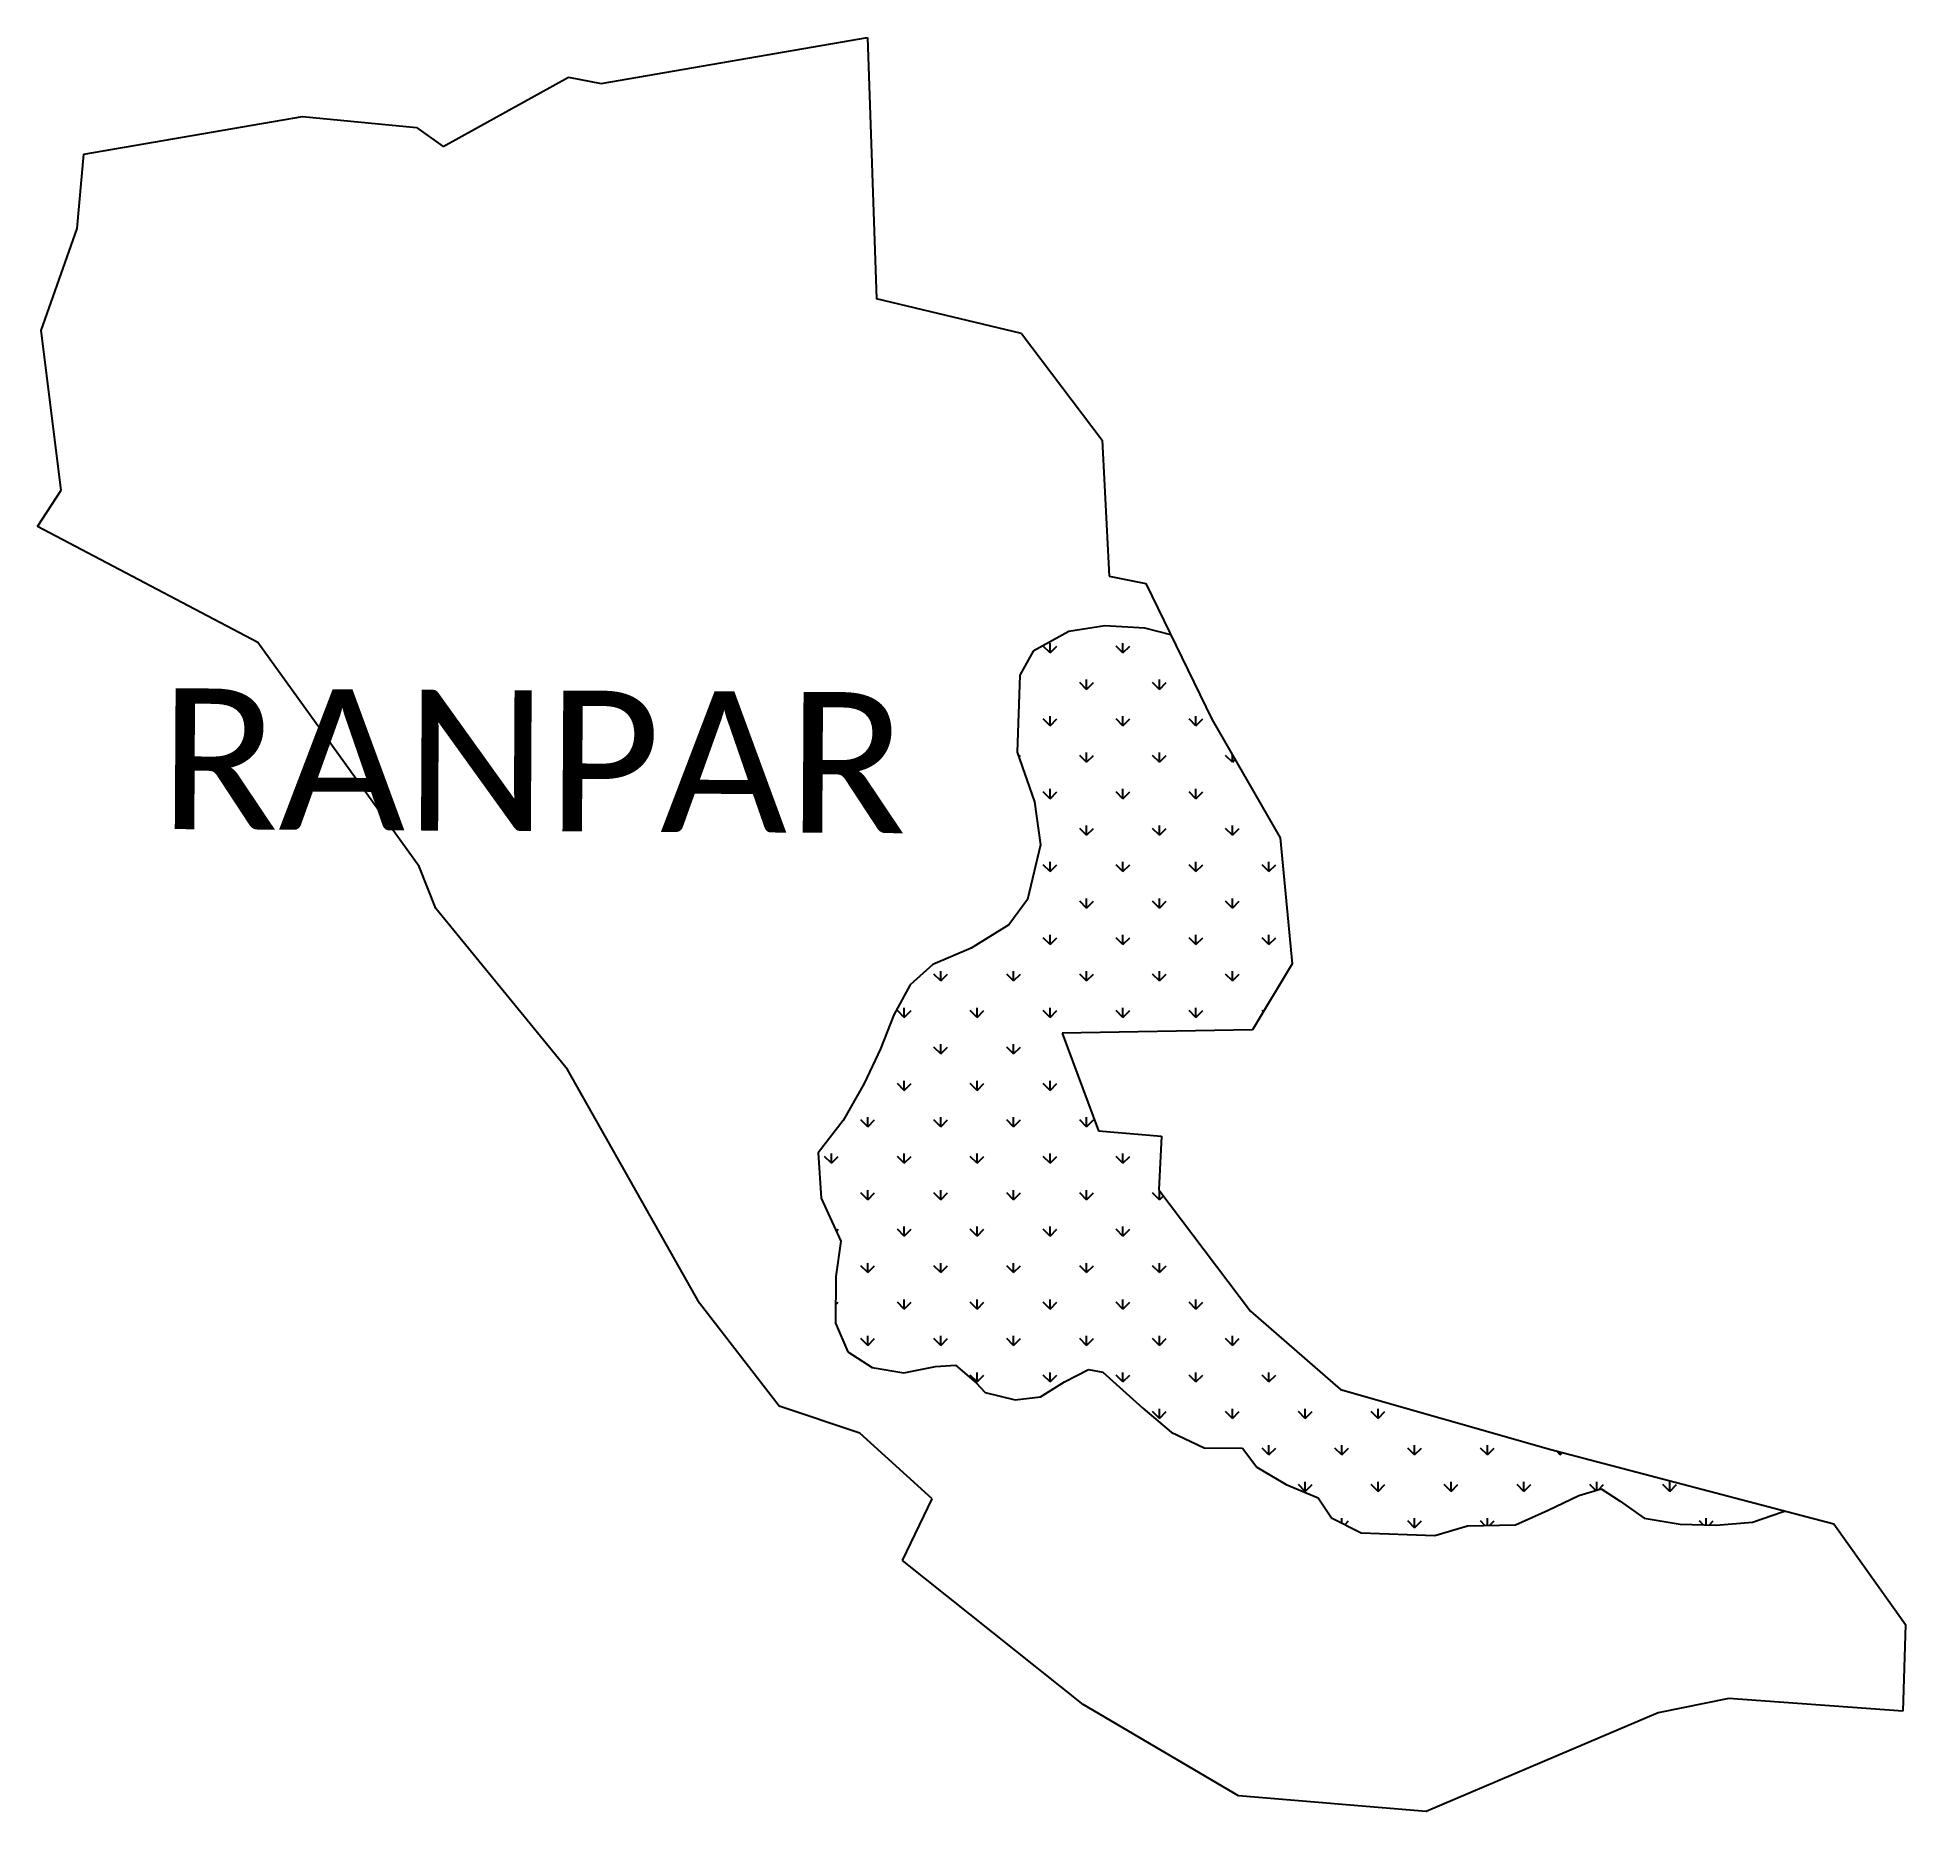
# Model space of a CAD drawing. Header units: metres. Extents: x 318607 to 319988, y 1868079 to 1869390.
import ezdxf

# ---------------------------------------------------------------- set-up
doc = ezdxf.new("R2010")
doc.units = ezdxf.units.M
for name, color, linetype in [('MANGROOVES', 112, 'Continuous'), ('village', 3, 'Continuous'), ('VILLAGE NAME', 250, 'Continuous')]:
    doc.layers.add(name, color=color, linetype=linetype)
doc.styles.add('MtXpl_Calibri', font='calibri.ttf')

msp = doc.modelspace()

# ---------------------------------------------------------------- linework, layer by layer
at = {"color": 3}
msp.add_line((319334.7, 1869170.9), (319227.6, 1869196.7), dxfattribs=at)
at = {"layer": 'MANGROOVES'}
for p, q in [((319396.4, 1868954.9), (319369.7, 1868950.8)), ((319425.8, 1868953.3), (319396.4, 1868954.9)), ((319445.1, 1868948.3), (319425.8, 1868953.3)), ((319369.7, 1868950.8), (319343.3, 1868936.2)), ((319343.3, 1868936.2), (319333.5, 1868918.6)), ((319333.5, 1868918.6), (319331.5, 1868861.7)), ((319331.5, 1868861.7), (319344.4, 1868824.9)), ((319344.4, 1868824.9), (319348.9, 1868793.2)), ((319348.9, 1868793.2), (319339.3, 1868752.6)), ((319339.3, 1868752.6), (319325.5, 1868734.1)), ((319325.5, 1868734.1), (319297.6, 1868716.7)), ((319269.1, 1868704.6), (319252.5, 1868689.6)), ((319297.6, 1868716.7), (319269.1, 1868704.6)), ((319252.5, 1868689.6), (319240.4, 1868667.4)), ((319240.4, 1868667.4), (319230.6, 1868642.3)), ((319230.6, 1868642.3), (319218.5, 1868616.7)), ((319218.5, 1868616.7), (319202.9, 1868589.5)), ((319202.9, 1868589.5), (319184.5, 1868565.5)), ((319184.5, 1868565.5), (319186.7, 1868532)), ((319186.7, 1868532), (319201.2, 1868500.2)), ((319201.2, 1868500.2), (319197.5, 1868474.2)), ((319197.5, 1868474.2), (319197.3, 1868439.7)), ((319197.3, 1868439.7), (319206.5, 1868418.4)), ((319206.5, 1868418.4), (319224.4, 1868406.8)), ((319224.4, 1868406.8), (319247.8, 1868403)), ((319247.8, 1868403), (319271.2, 1868407.6)), ((319271.2, 1868407.6), (319286, 1868408.6)), ((319286, 1868408.6), (319301.2, 1868395.5)), ((319366.5, 1868396.3), (319384.3, 1868405.5)), ((319384.3, 1868405.5), (319394.8, 1868403.5)), ((319394.8, 1868403.5), (319424.4, 1868376.9)), ((319301.2, 1868395.5), (319307.9, 1868388.4)), ((319307.9, 1868388.4), (319330, 1868382.9)), ((319348.8, 1868385.1), (319366.5, 1868396.3)), ((319330, 1868382.9), (319348.8, 1868385.1)), ((319424.4, 1868376.9), (319445.4, 1868359.1)), ((319445.4, 1868359.1), (319469.8, 1868347.5)), ((319469.8, 1868347.5), (319498.1, 1868347.3)), ((319498.1, 1868347.3), (319508.7, 1868333.3)), ((319508.7, 1868333.3), (319530.4, 1868320.5)), ((319530.4, 1868320.5), (319554, 1868310.5)), ((319746.6, 1868312.4), (319763.3, 1868317.2)), ((319763.3, 1868317.2), (319777.3, 1868308)), ((319554, 1868310.5), (319563.8, 1868295.9)), ((319724.1, 1868301.4), (319746.6, 1868312.4)), ((319777.3, 1868308), (319795, 1868295.5)), ((319563.8, 1868295.9), (319585.9, 1868284.8)), ((319640.2, 1868282.7), (319664.5, 1868290)), ((319664.5, 1868290), (319699.8, 1868290.6)), ((319699.8, 1868290.6), (319724.1, 1868301.4)), ((319795, 1868295.5), (319821.6, 1868291)), ((319821.6, 1868291), (319848.1, 1868290.4)), ((319848.1, 1868290.4), (319875.1, 1868292.5)), ((319875.1, 1868292.5), (319897.1, 1868300.2)), ((319897.1, 1868300.2), (319899.4, 1868300.7)), ((319585.9, 1868284.8), (319640.2, 1868282.7))]:
    msp.add_line(p, q, dxfattribs=at)
at = {"layer": 'MANGROOVES', "linetype": 'Continuous'}
for p, q in [((319355.9, 1868935), (319350.8, 1868940)), ((319355.9, 1868935), (319355.9, 1868942.1)), ((319355.9, 1868935), (319360.9, 1868940)), ((319409.7, 1868935), (319404.7, 1868940)), ((319409.7, 1868935), (319409.7, 1868942.1)), ((319409.7, 1868935), (319414.8, 1868940)), ((319333.3, 1868912.4), (319334, 1868913.1)), ((319382.8, 1868908), (319377.8, 1868913.1)), ((319382.8, 1868908), (319382.8, 1868915.2)), ((319382.8, 1868908), (319387.9, 1868913.1)), ((319436.7, 1868908), (319431.6, 1868913.1)), ((319436.7, 1868908), (319436.7, 1868915.2)), ((319436.7, 1868908), (319441.7, 1868913.1)), ((319355.9, 1868881.1), (319350.8, 1868886.2)), ((319355.9, 1868881.1), (319355.9, 1868888.2)), ((319355.9, 1868881.1), (319360.9, 1868886.2)), ((319409.7, 1868881.1), (319404.7, 1868886.2)), ((319409.7, 1868881.1), (319409.7, 1868888.2)), ((319409.7, 1868881.1), (319414.8, 1868886.2)), ((319463.6, 1868881.1), (319458.6, 1868886.2)), ((319463.6, 1868881.1), (319463.6, 1868888.2)), ((319463.6, 1868881.1), (319468.7, 1868886.2)), ((319332.8, 1868858.1), (319334, 1868859.2)), ((319382.8, 1868854.2), (319377.8, 1868859.2)), ((319382.8, 1868854.2), (319382.8, 1868861.3)), ((319382.8, 1868854.2), (319387.9, 1868859.2)), ((319436.7, 1868854.2), (319431.6, 1868859.2)), ((319436.7, 1868854.2), (319436.7, 1868861.3)), ((319436.7, 1868854.2), (319441.7, 1868859.2)), ((319490.6, 1868854.2), (319485.5, 1868859.2)), ((319490.6, 1868854.2), (319490.6, 1868859.5)), ((319490.6, 1868854.2), (319492.5, 1868856.1)), ((319355.9, 1868827.2), (319350.8, 1868832.3)), ((319355.9, 1868827.2), (319355.9, 1868834.4)), ((319355.9, 1868827.2), (319360.9, 1868832.3)), ((319409.7, 1868827.2), (319404.7, 1868832.3)), ((319409.7, 1868827.2), (319409.7, 1868834.4)), ((319409.7, 1868827.2), (319414.8, 1868832.3)), ((319463.6, 1868827.2), (319458.6, 1868832.3)), ((319463.6, 1868827.2), (319463.6, 1868834.4)), ((319463.6, 1868827.2), (319468.7, 1868832.3)), ((319382.8, 1868800.3), (319377.8, 1868805.3)), ((319382.8, 1868800.3), (319382.8, 1868807.4)), ((319382.8, 1868800.3), (319387.9, 1868805.3)), ((319436.7, 1868800.3), (319431.6, 1868805.3)), ((319436.7, 1868800.3), (319436.7, 1868807.4)), ((319436.7, 1868800.3), (319441.7, 1868805.3)), ((319490.6, 1868800.3), (319485.5, 1868805.3)), ((319490.6, 1868800.3), (319490.6, 1868807.4)), ((319490.6, 1868800.3), (319495.6, 1868805.3)), ((319355.9, 1868773.3), (319350.8, 1868778.4)), ((319355.9, 1868773.3), (319355.9, 1868780.5)), ((319355.9, 1868773.3), (319360.9, 1868778.4)), ((319409.7, 1868773.3), (319404.7, 1868778.4)), ((319409.7, 1868773.3), (319409.7, 1868780.5)), ((319409.7, 1868773.3), (319414.8, 1868778.4)), ((319463.6, 1868773.3), (319458.6, 1868778.4)), ((319463.6, 1868773.3), (319463.6, 1868780.5)), ((319463.6, 1868773.3), (319468.7, 1868778.4)), ((319517.5, 1868773.3), (319512.5, 1868778.4)), ((319517.5, 1868773.3), (319517.5, 1868780.5)), ((319517.5, 1868773.3), (319522.6, 1868778.4)), ((319382.8, 1868746.4), (319377.8, 1868751.4)), ((319382.8, 1868746.4), (319382.8, 1868753.5)), ((319382.8, 1868746.4), (319387.9, 1868751.4)), ((319436.7, 1868746.4), (319431.6, 1868751.4)), ((319436.7, 1868746.4), (319436.7, 1868753.5)), ((319436.7, 1868746.4), (319441.7, 1868751.4)), ((319490.6, 1868746.4), (319485.5, 1868751.4)), ((319490.6, 1868746.4), (319490.6, 1868753.5)), ((319490.6, 1868746.4), (319495.6, 1868751.4)), ((319355.9, 1868719.5), (319350.8, 1868724.5)), ((319355.9, 1868719.5), (319355.9, 1868726.6)), ((319355.9, 1868719.5), (319360.9, 1868724.5)), ((319409.7, 1868719.5), (319404.7, 1868724.5)), ((319409.7, 1868719.5), (319409.7, 1868726.6)), ((319409.7, 1868719.5), (319414.8, 1868724.5)), ((319463.6, 1868719.5), (319458.6, 1868724.5)), ((319463.6, 1868719.5), (319463.6, 1868726.6)), ((319463.6, 1868719.5), (319468.7, 1868724.5)), ((319517.5, 1868719.5), (319512.5, 1868724.5)), ((319517.5, 1868719.5), (319517.5, 1868726.6)), ((319517.5, 1868719.5), (319522.6, 1868724.5)), ((319275, 1868692.5), (319270, 1868697.6)), ((319275, 1868692.5), (319275, 1868699.7)), ((319275, 1868692.5), (319280.1, 1868697.6)), ((319328.9, 1868692.5), (319323.9, 1868697.6)), ((319328.9, 1868692.5), (319328.9, 1868699.7)), ((319328.9, 1868692.5), (319334, 1868697.6)), ((319382.8, 1868692.5), (319377.8, 1868697.6)), ((319382.8, 1868692.5), (319382.8, 1868699.7)), ((319382.8, 1868692.5), (319387.9, 1868697.6)), ((319436.7, 1868692.5), (319431.6, 1868697.6)), ((319436.7, 1868692.5), (319436.7, 1868699.7)), ((319436.7, 1868692.5), (319441.7, 1868697.6)), ((319490.6, 1868692.5), (319485.5, 1868697.6)), ((319490.6, 1868692.5), (319490.6, 1868699.7)), ((319490.6, 1868692.5), (319495.6, 1868697.6)), ((319248.1, 1868665.6), (319243.1, 1868670.6)), ((319248.1, 1868665.6), (319248.1, 1868672.7)), ((319248.1, 1868665.6), (319253.2, 1868670.6)), ((319302, 1868665.6), (319296.9, 1868670.6)), ((319302, 1868665.6), (319302, 1868672.7)), ((319302, 1868665.6), (319307, 1868670.6)), ((319355.9, 1868665.6), (319350.8, 1868670.6)), ((319355.9, 1868665.6), (319355.9, 1868672.7)), ((319355.9, 1868665.6), (319360.9, 1868670.6)), ((319409.7, 1868665.6), (319404.7, 1868670.6)), ((319409.7, 1868665.6), (319409.7, 1868672.7)), ((319409.7, 1868665.6), (319414.8, 1868670.6)), ((319463.6, 1868665.6), (319458.6, 1868670.6)), ((319463.6, 1868665.6), (319463.6, 1868672.7)), ((319463.6, 1868665.6), (319468.7, 1868670.6)), ((319513.5, 1868669.6), (319512.5, 1868670.6)), ((319275, 1868638.6), (319270, 1868643.7)), ((319275, 1868638.6), (319275, 1868645.8)), ((319275, 1868638.6), (319280.1, 1868643.7)), ((319328.9, 1868638.6), (319323.9, 1868643.7)), ((319328.9, 1868638.6), (319328.9, 1868645.8)), ((319328.9, 1868638.6), (319334, 1868643.7)), ((319248.1, 1868611.7), (319243.1, 1868616.7)), ((319248.1, 1868611.7), (319248.1, 1868618.8)), ((319248.1, 1868611.7), (319253.2, 1868616.7)), ((319302, 1868611.7), (319296.9, 1868616.7)), ((319302, 1868611.7), (319302, 1868618.8)), ((319302, 1868611.7), (319307, 1868616.7)), ((319355.9, 1868611.7), (319350.8, 1868616.7)), ((319355.9, 1868611.7), (319355.9, 1868618.8)), ((319355.9, 1868611.7), (319360.9, 1868616.7)), ((319221.2, 1868584.8), (319216.1, 1868589.8)), ((319221.2, 1868584.8), (319221.2, 1868591.9)), ((319221.2, 1868584.8), (319226.2, 1868589.8)), ((319275, 1868584.8), (319270, 1868589.8)), ((319275, 1868584.8), (319275, 1868591.9)), ((319275, 1868584.8), (319280.1, 1868589.8)), ((319328.9, 1868584.8), (319323.9, 1868589.8)), ((319328.9, 1868584.8), (319328.9, 1868591.9)), ((319328.9, 1868584.8), (319334, 1868589.8)), ((319382.8, 1868584.8), (319377.8, 1868589.8)), ((319382.8, 1868584.8), (319382.8, 1868591.9)), ((319382.8, 1868584.8), (319387.9, 1868589.8)), ((319194.2, 1868557.8), (319189.2, 1868562.9)), ((319194.2, 1868557.8), (319194.2, 1868565)), ((319194.2, 1868557.8), (319199.3, 1868562.9)), ((319248.1, 1868557.8), (319243.1, 1868562.9)), ((319248.1, 1868557.8), (319248.1, 1868565)), ((319248.1, 1868557.8), (319253.2, 1868562.9)), ((319302, 1868557.8), (319296.9, 1868562.9)), ((319302, 1868557.8), (319302, 1868565)), ((319302, 1868557.8), (319307, 1868562.9)), ((319355.9, 1868557.8), (319350.8, 1868562.9)), ((319355.9, 1868557.8), (319355.9, 1868565)), ((319355.9, 1868557.8), (319360.9, 1868562.9)), ((319409.7, 1868557.8), (319404.7, 1868562.9)), ((319409.7, 1868557.8), (319409.7, 1868565)), ((319409.7, 1868557.8), (319414.8, 1868562.9)), ((319221.2, 1868530.9), (319221.2, 1868538)), ((319275, 1868530.9), (319275, 1868538)), ((319328.9, 1868530.9), (319328.9, 1868538)), ((319382.8, 1868530.9), (319382.8, 1868538)), ((319221.2, 1868530.9), (319216.1, 1868535.9)), ((319221.2, 1868530.9), (319226.2, 1868535.9)), ((319275, 1868530.9), (319270, 1868535.9)), ((319275, 1868530.9), (319280.1, 1868535.9)), ((319328.9, 1868530.9), (319323.9, 1868535.9)), ((319328.9, 1868530.9), (319334, 1868535.9)), ((319382.8, 1868530.9), (319377.8, 1868535.9)), ((319382.8, 1868530.9), (319387.9, 1868535.9)), ((319436.7, 1868530.9), (319431.6, 1868535.9)), ((319436.7, 1868530.9), (319436.7, 1868537.6)), ((319436.7, 1868530.9), (319439.6, 1868533.8)), ((319248.1, 1868503.9), (319248.1, 1868511.1)), ((319302, 1868503.9), (319302, 1868511.1)), ((319355.9, 1868503.9), (319355.9, 1868511.1)), ((319409.7, 1868503.9), (319409.7, 1868511.1)), ((319197.9, 1868507.6), (319199.3, 1868509)), ((319248.1, 1868503.9), (319243.1, 1868509)), ((319248.1, 1868503.9), (319253.2, 1868509)), ((319302, 1868503.9), (319296.9, 1868509)), ((319302, 1868503.9), (319307, 1868509)), ((319355.9, 1868503.9), (319350.8, 1868509)), ((319355.9, 1868503.9), (319360.9, 1868509)), ((319409.7, 1868503.9), (319404.7, 1868509)), ((319409.7, 1868503.9), (319414.8, 1868509)), ((319221.2, 1868477), (319221.2, 1868484.1)), ((319275, 1868477), (319275, 1868484.1)), ((319328.9, 1868477), (319328.9, 1868484.1)), ((319382.8, 1868477), (319382.8, 1868484.1)), ((319436.7, 1868477), (319436.7, 1868484.1)), ((319221.2, 1868477), (319216.1, 1868482)), ((319221.2, 1868477), (319226.2, 1868482)), ((319275, 1868477), (319270, 1868482)), ((319275, 1868477), (319280.1, 1868482)), ((319328.9, 1868477), (319323.9, 1868482)), ((319328.9, 1868477), (319334, 1868482)), ((319382.8, 1868477), (319377.8, 1868482)), ((319382.8, 1868477), (319387.9, 1868482)), ((319436.7, 1868477), (319431.6, 1868482)), ((319436.7, 1868477), (319441.7, 1868482)), ((319197.3, 1868453.2), (319199.3, 1868455.1)), ((319248.1, 1868450), (319243.1, 1868455.1)), ((319248.1, 1868450), (319248.1, 1868457.2)), ((319248.1, 1868450), (319253.2, 1868455.1)), ((319302, 1868450), (319296.9, 1868455.1)), ((319302, 1868450), (319302, 1868457.2)), ((319302, 1868450), (319307, 1868455.1)), ((319355.9, 1868450), (319350.8, 1868455.1)), ((319355.9, 1868450), (319355.9, 1868457.2)), ((319355.9, 1868450), (319360.9, 1868455.1)), ((319409.7, 1868450), (319404.7, 1868455.1)), ((319409.7, 1868450), (319409.7, 1868457.2)), ((319409.7, 1868450), (319414.8, 1868455.1)), ((319463.6, 1868450), (319458.6, 1868455.1)), ((319463.6, 1868450), (319463.6, 1868457.2)), ((319463.6, 1868450), (319468.7, 1868455.1)), ((319221.2, 1868423.1), (319216.1, 1868428.2)), ((319221.2, 1868423.1), (319221.2, 1868430.3)), ((319221.2, 1868423.1), (319226.2, 1868428.2)), ((319275, 1868423.1), (319270, 1868428.2)), ((319275, 1868423.1), (319275, 1868430.3)), ((319275, 1868423.1), (319280.1, 1868428.2)), ((319328.9, 1868423.1), (319323.9, 1868428.2)), ((319328.9, 1868423.1), (319328.9, 1868430.3)), ((319328.9, 1868423.1), (319334, 1868428.2)), ((319382.8, 1868423.1), (319377.8, 1868428.2)), ((319382.8, 1868423.1), (319382.8, 1868430.3)), ((319382.8, 1868423.1), (319387.9, 1868428.2)), ((319436.7, 1868423.1), (319431.6, 1868428.2)), ((319436.7, 1868423.1), (319436.7, 1868430.3)), ((319436.7, 1868423.1), (319441.7, 1868428.2)), ((319490.6, 1868423.1), (319485.5, 1868428.2)), ((319490.6, 1868423.1), (319490.6, 1868430.3)), ((319490.6, 1868423.1), (319495.6, 1868428.2)), ((319248.1, 1868403.1), (319248.1, 1868403.3)), ((319302, 1868396.2), (319296.9, 1868401.2)), ((319302, 1868396.2), (319302, 1868403.3)), ((319302, 1868396.2), (319307, 1868401.2)), ((319355.9, 1868396.2), (319350.8, 1868401.2)), ((319355.9, 1868396.2), (319355.9, 1868403.3)), ((319355.9, 1868396.2), (319360.9, 1868401.2)), ((319409.7, 1868396.2), (319404.7, 1868401.2)), ((319409.7, 1868396.2), (319409.7, 1868403.3)), ((319409.7, 1868396.2), (319414.8, 1868401.2)), ((319463.6, 1868396.2), (319458.6, 1868401.2)), ((319463.6, 1868396.2), (319463.6, 1868403.3)), ((319463.6, 1868396.2), (319468.7, 1868401.2)), ((319517.5, 1868396.2), (319512.5, 1868401.2)), ((319517.5, 1868396.2), (319517.5, 1868403.3)), ((319517.5, 1868396.2), (319522.6, 1868401.2)), ((319436.7, 1868369.2), (319431.6, 1868374.3)), ((319436.7, 1868369.2), (319436.7, 1868376.4)), ((319436.7, 1868369.2), (319441.7, 1868374.3)), ((319490.6, 1868369.2), (319485.5, 1868374.3)), ((319490.6, 1868369.2), (319490.6, 1868376.4)), ((319490.6, 1868369.2), (319495.6, 1868374.3)), ((319544.5, 1868369.2), (319539.4, 1868374.3)), ((319544.5, 1868369.2), (319544.5, 1868376.4)), ((319544.5, 1868369.2), (319549.5, 1868374.3)), ((319598.3, 1868369.2), (319593.3, 1868374.3)), ((319598.3, 1868369.2), (319598.3, 1868376.4)), ((319598.3, 1868369.2), (319603.4, 1868374.3)), ((319517.5, 1868342.3), (319512.5, 1868347.3)), ((319517.5, 1868342.3), (319517.5, 1868349.4)), ((319517.5, 1868342.3), (319522.6, 1868347.3)), ((319571.4, 1868342.3), (319566.3, 1868347.3)), ((319571.4, 1868342.3), (319571.4, 1868349.4)), ((319571.4, 1868342.3), (319576.4, 1868347.3)), ((319625.3, 1868342.3), (319620.2, 1868347.3)), ((319625.3, 1868342.3), (319625.3, 1868349.4)), ((319625.3, 1868342.3), (319630.3, 1868347.3)), ((319679.2, 1868342.3), (319674.1, 1868347.3)), ((319679.2, 1868342.3), (319679.2, 1868349.4)), ((319679.2, 1868342.3), (319684.2, 1868347.3)), ((319733, 1868342.3), (319730.1, 1868345.2)), ((319733, 1868342.3), (319733, 1868344.4)), ((319733, 1868342.3), (319734.7, 1868344)), ((319544.5, 1868315.3), (319539.4, 1868320.4)), ((319544.5, 1868315.3), (319544.5, 1868322.5)), ((319544.5, 1868315.3), (319549.5, 1868320.4)), ((319598.3, 1868315.3), (319593.3, 1868320.4)), ((319598.3, 1868315.3), (319598.3, 1868322.5)), ((319598.3, 1868315.3), (319603.4, 1868320.4)), ((319652.2, 1868315.3), (319647.2, 1868320.4)), ((319652.2, 1868315.3), (319652.2, 1868322.5)), ((319652.2, 1868315.3), (319657.3, 1868320.4)), ((319706.1, 1868315.3), (319701, 1868320.4)), ((319706.1, 1868315.3), (319706.1, 1868322.5)), ((319706.1, 1868315.3), (319711.1, 1868320.4)), ((319759.3, 1868316.1), (319754.9, 1868320.4)), ((319760, 1868316.3), (319760, 1868322.5)), ((319761.3, 1868316.6), (319765, 1868320.4)), ((319813.9, 1868315.3), (319808.8, 1868320.4)), ((319813.9, 1868315.3), (319813.9, 1868322.5)), ((319813.9, 1868315.3), (319818.9, 1868320.4)), ((319571.4, 1868292.1), (319571.4, 1868295.5)), ((319573.9, 1868290.9), (319576.4, 1868293.5)), ((319625.3, 1868288.4), (319620.2, 1868293.5)), ((319625.3, 1868288.4), (319625.3, 1868295.5)), ((319625.3, 1868288.4), (319630.3, 1868293.5)), ((319677.3, 1868290.2), (319674.1, 1868293.5)), ((319679.2, 1868290.3), (319679.2, 1868295.5)), ((319681, 1868290.3), (319684.2, 1868293.5)), ((319838.6, 1868290.6), (319835.8, 1868293.5)), ((319840.8, 1868290.5), (319840.8, 1868295.5)), ((319842.9, 1868290.5), (319845.9, 1868293.5))]:
    msp.add_line(p, q, dxfattribs=at)
at = {"layer": 'village', "color": 3}
for p, q in [((319024.1, 1869355.7), (319220.9, 1869389.8)), ((319220.9, 1869389.8), (319227.6, 1869196.7)), ((318907.3, 1869309.2), (318999.9, 1869360.5)), ((318999.9, 1869360.5), (319024.1, 1869355.7)), ((318641.6, 1869303.4), (318803.4, 1869331.2)), ((318803.4, 1869331.2), (318887.5, 1869323.1)), ((318887.5, 1869323.1), (318907.3, 1869309.2)), ((318636.8, 1869248.6), (318641.6, 1869303.4)), ((318610.2, 1869173.2), (318636.8, 1869248.6)), ((318624.9, 1869055.3), (318610.2, 1869173.2)), ((319334.7, 1869170.9), (319394.4, 1869092.2)), ((319394.4, 1869092.2), (319399.6, 1868991.7)), ((318607.4, 1869028.3), (318624.9, 1869055.3)), ((318770.2, 1868942.6), (318607.4, 1869028.3)), ((319399.6, 1868991.7), (319426.7, 1868986.2)), ((319426.7, 1868986.2), (319475.3, 1868885.9)), ((318889.6, 1868777.1), (318770.2, 1868942.6)), ((319475.3, 1868885.9), (319526, 1868798.2)), ((319526, 1868798.2), (319534.9, 1868705.2)), ((318901.8, 1868746.1), (318889.6, 1868777.1)), ((318999.1, 1868627.2), (318901.8, 1868746.1)), ((319534.9, 1868705.2), (319505.5, 1868656.3)), ((319505.5, 1868656.3), (319364.9, 1868654)), ((319364.9, 1868654), (319391.7, 1868581.7)), ((319096.7, 1868454.4), (318999.1, 1868627.2)), ((319391.7, 1868581.7), (319438.1, 1868577.9)), ((319438.1, 1868577.9), (319436.2, 1868538.2)), ((319436.2, 1868538.2), (319504.1, 1868448.4)), ((319155.7, 1868378.2), (319096.7, 1868454.4)), ((319504.1, 1868448.4), (319570.6, 1868390.7)), ((319570.6, 1868390.7), (319726, 1868346.3)), ((319215.2, 1868358.4), (319155.7, 1868378.2)), ((319268.6, 1868309.9), (319215.2, 1868358.4)), ((319726, 1868346.3), (319935.2, 1868291.4)), ((319246.9, 1868264.3), (319268.6, 1868309.9)), ((319935.2, 1868291.4), (319988.2, 1868217.1)), ((319380.2, 1868157.9), (319246.9, 1868264.3)), ((319988.2, 1868217.1), (319986.1, 1868152.9)), ((319495.1, 1868090.3), (319380.2, 1868157.9)), ((319805.4, 1868151.8), (319633.9, 1868078.7)), ((319857.5, 1868162.2), (319805.4, 1868151.8)), ((319986.1, 1868152.9), (319857.5, 1868162.2)), ((319633.9, 1868078.7), (319495.1, 1868090.3))]:
    msp.add_line(p, q, dxfattribs=at)

# ---------------------------------------------------------------- texts
at = {"layer": 'VILLAGE NAME', "style": 'MtXpl_Calibri'}
msp.add_text('RANPAR', height=104.04, rotation=359.6762, dxfattribs=at).set_placement((318697.3, 1868804.8))

doc.saveas('drawing.dxf')
